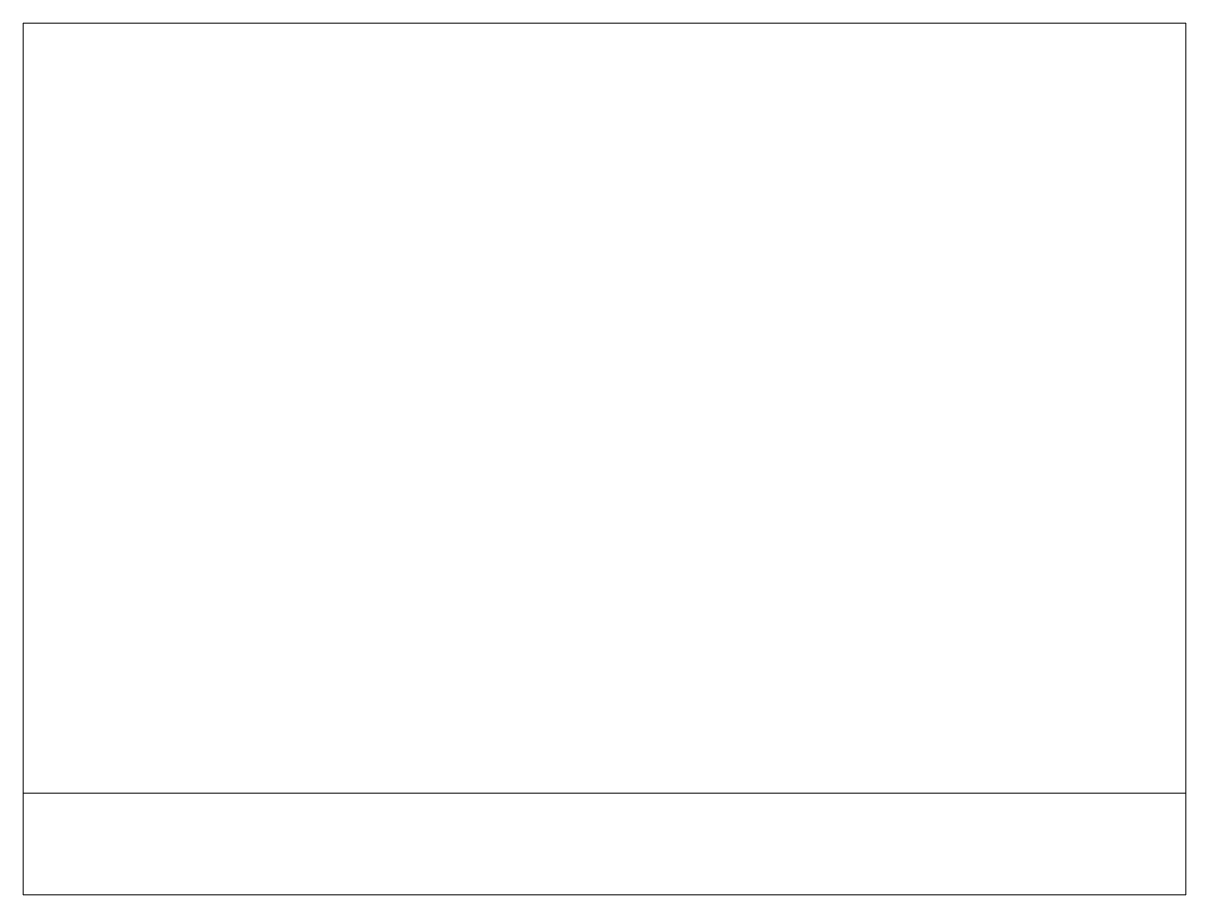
# Model space of a CAD drawing. Header units: millimetres. Extents: x 0 to 800, y -600 to 0.
import ezdxf

# ---------------------------------------------------------------- set-up
doc = ezdxf.new("R2010")
doc.units = ezdxf.units.MM
doc.header["$MEASUREMENT"] = 0

# ---------------------------------------------------------------- blocks, each defined once
blk = doc.blocks.new('BÄNKSKÅP_UTAN_FRONT_800x600_M_G')
at = {"color": 8, "lineweight": 13}
blk.add_line((800, 0), (0, 0), dxfattribs=at)
for p in [(800, 0), (0, -600)]:
    blk.add_point(p, dxfattribs=at)
for points in [[(0, 0, 900), (0, 0, 150), (0, -600, 150), (0, -600, 900)], [(800, 0, 150), (0, 0, 150), (0, 0, 900), (800, 0, 900)], [(0, 0, 150), (0, 0), (0, -530), (0, -530, 150)], [(800, 0), (0, 0), (0, 0, 150), (800, 0, 150)], [(0, -530), (0, 0), (800, 0), (800, -530)], [(0, -600, 150), (0, 0, 150), (800, 0, 150), (800, -600, 150)], [(0, -600, 900), (800, -600, 900), (800, 0, 900), (0, 0, 900)], [(800, -600, 150), (800, 0, 150), (800, 0, 900), (800, -600, 900)], [(800, -530), (800, 0), (800, 0, 150), (800, -530, 150)], [(0, -530), (800, -530), (800, -530, 150), (0, -530, 150)], [(0, -600, 150), (800, -600, 150), (800, -600, 900), (0, -600, 900)]]:
    blk.add_3dface(points, dxfattribs=at)

msp = doc.modelspace()

# ---------------------------------------------------------------- block references
msp.add_blockref('BÄNKSKÅP_UTAN_FRONT_800x600_M_G', (0, 0))

doc.saveas('drawing.dxf')
